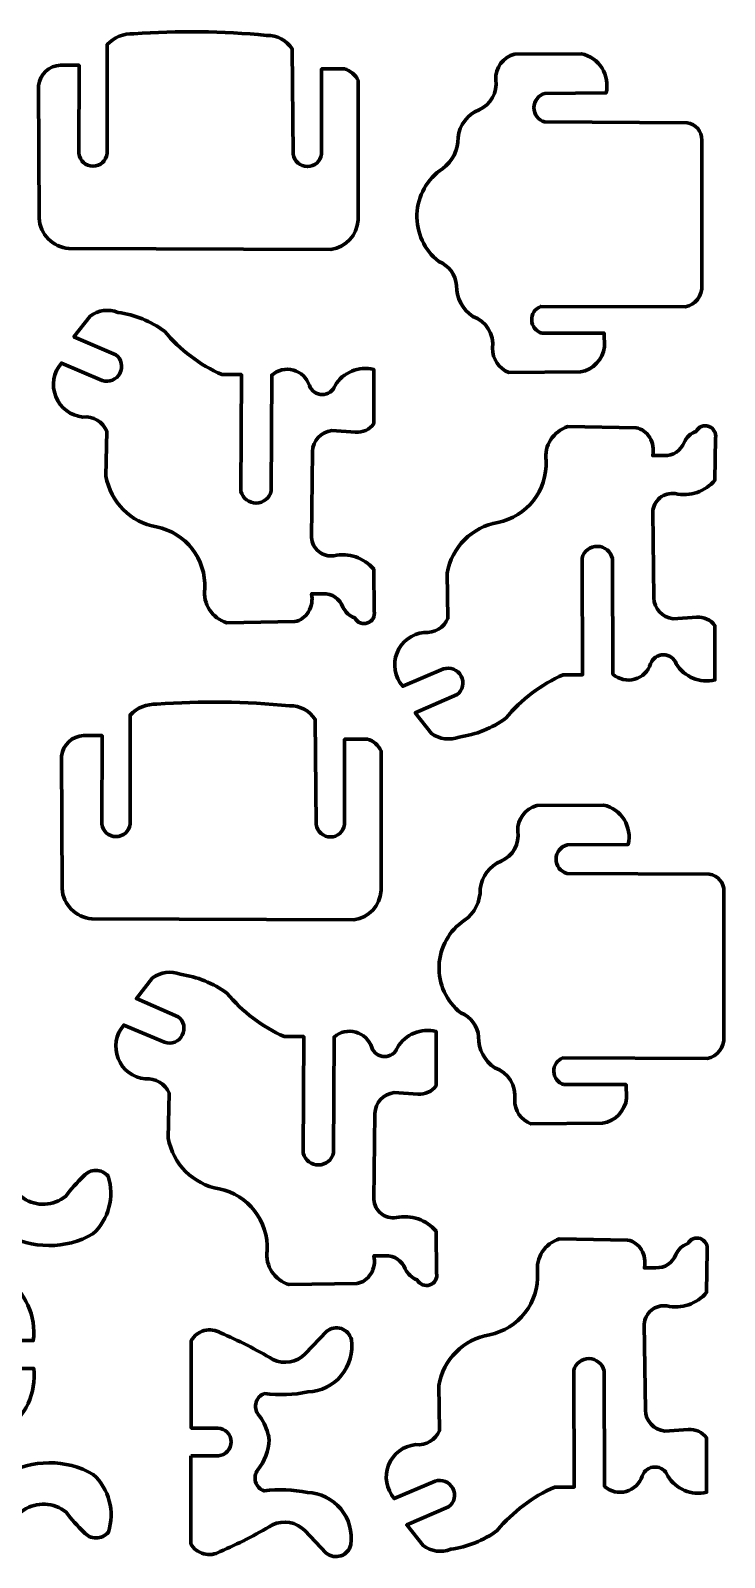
# Model space of a CAD drawing. Header units: centimetres. Extents: x -9.9 to 13.7, y -14.2 to 24.
# Drawn here: x 5.44 to 13.67, y 5.95 to 24.05 of the extents above; entities that cross this region are included whole.
import ezdxf

# ---------------------------------------------------------------- set-up
doc = ezdxf.new("R2010")
doc.units = ezdxf.units.CM
doc.header["$MEASUREMENT"] = 0
doc.layers.add('Laag 1', color=7, linetype='Continuous')

msp = doc.modelspace()

# ---------------------------------------------------------------- linework, layer by layer
at = {"layer": 'Laag 1', "lineweight": 100}
for points, knots in [([(6.00855, 22.58715), (6.00855, 22.58715), (6.01165, 23.63557), (6.01165, 23.63557), (6.01165, 23.63557), (6.01165, 23.63557), (5.79142, 23.63557), (5.79142, 23.63557), (5.79142, 23.63557), (5.65673, 23.63035), (5.54603, 23.52756), (5.53086, 23.39362), (5.53086, 23.39362), (5.53086, 23.39362), (5.53707, 21.8241), (5.53707, 21.8241), (5.53707, 21.8241), (5.54824, 21.63256), (5.69935, 21.47878), (5.89068, 21.46428), (5.89068, 21.46428), (5.89068, 21.46428), (8.99871, 21.45189), (8.99871, 21.45189), (8.99871, 21.45189), (9.17459, 21.47735), (9.30891, 21.622), (9.3213, 21.79928), (9.3213, 21.79928), (9.3213, 21.79928), (9.3213, 23.4522), (9.3213, 23.4522), (9.3213, 23.4522), (9.28929, 23.52084), (9.2294, 23.57248), (9.15679, 23.59407), (9.15679, 23.59407), (9.15679, 23.59407), (8.88704, 23.59216), (8.88704, 23.59216), (8.88704, 23.59216), (8.88704, 23.59216), (8.88704, 22.58096), (8.88704, 22.58096), (8.88704, 22.58096), (8.87595, 22.49692), (8.80431, 22.4341), (8.71955, 22.4341), (8.71955, 22.4341), (8.63479, 22.43411), (8.56314, 22.49691), (8.55205, 22.58094), (8.55205, 22.58094), (8.55205, 22.58094), (8.53964, 23.82788), (8.53964, 23.82788), (8.53964, 23.82788), (8.47244, 23.92996), (8.35786, 23.99074), (8.23566, 23.98917), (8.23566, 23.98917), (7.7119, 24.04001), (7.18475, 24.04623), (6.65993, 24.00778), (6.65993, 24.00778), (6.54095, 24.01284), (6.42558, 23.9662), (6.34354, 23.87987), (6.34354, 23.87987), (6.34354, 23.87987), (6.34355, 22.58715), (6.34355, 22.58715), (6.34355, 22.58715), (6.33321, 22.5025), (6.26133, 22.43884), (6.17605, 22.43884), (6.17605, 22.43884), (6.09076, 22.43886), (6.01888, 22.50249), (6.00855, 22.58714)], [0, 0, 0, 0, 0.04761905, 0.04761905, 0.04761905, 0.04761905, 0.0952381, 0.0952381, 0.0952381, 0.0952381, 0.14285714, 0.14285714, 0.14285714, 0.14285714, 0.19047619, 0.19047619, 0.19047619, 0.19047619, 0.23809524, 0.23809524, 0.23809524, 0.23809524, 0.28571429, 0.28571429, 0.28571429, 0.28571429, 0.33333333, 0.33333333, 0.33333333, 0.33333333, 0.38095238, 0.38095238, 0.38095238, 0.38095238, 0.42857143, 0.42857143, 0.42857143, 0.42857143, 0.47619048, 0.47619048, 0.47619048, 0.47619048, 0.52380952, 0.52380952, 0.52380952, 0.52380952, 0.57142857, 0.57142857, 0.57142857, 0.57142857, 0.61904762, 0.61904762, 0.61904762, 0.61904762, 0.66666667, 0.66666667, 0.66666667, 0.66666667, 0.71428571, 0.71428571, 0.71428571, 0.71428571, 0.76190476, 0.76190476, 0.76190476, 0.76190476, 0.80952381, 0.80952381, 0.80952381, 0.80952381, 0.85714286, 0.85714286, 0.85714286, 0.85714286, 0.9047619, 0.9047619, 0.9047619, 0.9047619, 1, 1, 1, 1]), ([(11.4988, 20.4593), (11.43004, 20.47956), (11.38185, 20.5414), (11.37904, 20.61303), (11.37904, 20.61303), (11.37624, 20.68467), (11.41941, 20.7501), (11.48638, 20.77567), (11.48638, 20.77567), (11.48638, 20.77567), (13.19859, 20.76948), (13.19859, 20.76948), (13.19859, 20.76948), (13.31879, 20.79313), (13.40335, 20.90148), (13.39711, 21.02382), (13.39711, 21.02382), (13.39711, 21.02382), (13.39711, 22.74844), (13.39711, 22.74844), (13.39711, 22.74844), (13.39981, 22.85097), (13.325, 22.93912), (13.2234, 22.95316), (13.2234, 22.95316), (13.2234, 22.95316), (11.53291, 22.96247), (11.53291, 22.96247), (11.53291, 22.96247), (11.45707, 22.98416), (11.40501, 23.05381), (11.40574, 23.1327), (11.40574, 23.1327), (11.40647, 23.21159), (11.45977, 23.28028), (11.53601, 23.30057), (11.53601, 23.30057), (11.53601, 23.30057), (12.26185, 23.30678), (12.26185, 23.30678), (12.26185, 23.30678), (12.28544, 23.40717), (12.26789, 23.51284), (12.21312, 23.60024), (12.21312, 23.60024), (12.15836, 23.68764), (12.07091, 23.7495), (11.97026, 23.77204), (11.97026, 23.77204), (11.97026, 23.77204), (11.1762, 23.76585), (11.1762, 23.76585), (11.1762, 23.76585), (11.03882, 23.7307), (10.94534, 23.60347), (10.95286, 23.46186), (10.95286, 23.46186), (10.97482, 23.31256), (10.89325, 23.16724), (10.75435, 23.10825), (10.75435, 23.10825), (10.61795, 23.05201), (10.52291, 22.92605), (10.5062, 22.77945), (10.5062, 22.77945), (10.5103, 22.63207), (10.44045, 22.4924), (10.32009, 22.40724), (10.32009, 22.40724), (10.13938, 22.28646), (10.02739, 22.08647), (10.01879, 21.86927), (10.01879, 21.86927), (10.01021, 21.65209), (10.10606, 21.44388), (10.27666, 21.30919), (10.27666, 21.30919), (10.39616, 21.26276), (10.47825, 21.15169), (10.48759, 21.02382), (10.48759, 21.02382), (10.48611, 20.87725), (10.55835, 20.73973), (10.6799, 20.65781), (10.6799, 20.65781), (10.83816, 20.60337), (10.93654, 20.44542), (10.91564, 20.27938), (10.91564, 20.27938), (10.91275, 20.15311), (10.98982, 20.03872), (11.10796, 19.99401), (11.10796, 19.99401), (11.10796, 19.99401), (11.95786, 20.00022), (11.95786, 20.00022), (11.95786, 20.00022), (12.10808, 20.02601), (12.22384, 20.14682), (12.24322, 20.29799), (12.24322, 20.29799), (12.24322, 20.29799), (12.23703, 20.4593), (12.23703, 20.4593), (12.23703, 20.4593), (12.23703, 20.4593), (11.4988, 20.4593), (11.4988, 20.4593)], [0, 0, 0, 0, 0.03571429, 0.03571429, 0.03571429, 0.03571429, 0.07142857, 0.07142857, 0.07142857, 0.07142857, 0.10714286, 0.10714286, 0.10714286, 0.10714286, 0.14285714, 0.14285714, 0.14285714, 0.14285714, 0.17857143, 0.17857143, 0.17857143, 0.17857143, 0.21428571, 0.21428571, 0.21428571, 0.21428571, 0.25, 0.25, 0.25, 0.25, 0.28571429, 0.28571429, 0.28571429, 0.28571429, 0.32142857, 0.32142857, 0.32142857, 0.32142857, 0.35714286, 0.35714286, 0.35714286, 0.35714286, 0.39285714, 0.39285714, 0.39285714, 0.39285714, 0.42857143, 0.42857143, 0.42857143, 0.42857143, 0.46428571, 0.46428571, 0.46428571, 0.46428571, 0.5, 0.5, 0.5, 0.5, 0.53571429, 0.53571429, 0.53571429, 0.53571429, 0.57142857, 0.57142857, 0.57142857, 0.57142857, 0.60714286, 0.60714286, 0.60714286, 0.60714286, 0.64285714, 0.64285714, 0.64285714, 0.64285714, 0.67857143, 0.67857143, 0.67857143, 0.67857143, 0.71428571, 0.71428571, 0.71428571, 0.71428571, 0.75, 0.75, 0.75, 0.75, 0.78571429, 0.78571429, 0.78571429, 0.78571429, 0.82142857, 0.82142857, 0.82142857, 0.82142857, 0.85714286, 0.85714286, 0.85714286, 0.85714286, 0.89285714, 0.89285714, 0.89285714, 0.89285714, 0.92857143, 0.92857143, 0.92857143, 0.92857143, 1, 1, 1, 1]), ([(8.57036, 17.04136), (8.57036, 17.04136), (7.76272, 17.02721), (7.76272, 17.02721), (7.76272, 17.02721), (7.58861, 17.07936), (7.47817, 17.25026), (7.50215, 17.43043), (7.50215, 17.43043), (7.5193, 17.78206), (7.27662, 18.09333), (6.93142, 18.16246), (6.93142, 18.16246), (6.62446, 18.21694), (6.38414, 18.45725), (6.32966, 18.76422), (6.32966, 18.76422), (6.32966, 18.76422), (6.33898, 19.29775), (6.33898, 19.29775), (6.33898, 19.29775), (6.29319, 19.41064), (6.17773, 19.47914), (6.0567, 19.46523), (6.0567, 19.46523), (5.91274, 19.47958), (5.78877, 19.57297), (5.73526, 19.70739), (5.73526, 19.70739), (5.68176, 19.84183), (5.70763, 19.99485), (5.80235, 20.1042), (5.80235, 20.1042), (5.80235, 20.1042), (6.28624, 19.89949), (6.28624, 19.89949), (6.28624, 19.89949), (6.36716, 19.87219), (6.45595, 19.90753), (6.49598, 19.98297), (6.49598, 19.98297), (6.53602, 20.05842), (6.5155, 20.15175), (6.44753, 20.20347), (6.44753, 20.20347), (6.44753, 20.20347), (5.95124, 20.41751), (5.95124, 20.41751), (5.95124, 20.41751), (5.95124, 20.41751), (6.14356, 20.66254), (6.14356, 20.66254), (6.14356, 20.66254), (6.23857, 20.73217), (6.36252, 20.74854), (6.47235, 20.70596), (6.47235, 20.70596), (6.67202, 20.67832), (6.86172, 20.60157), (7.02448, 20.48263), (7.02448, 20.48263), (7.20851, 20.25995), (7.44224, 20.08358), (7.70687, 19.96772), (7.70687, 19.96772), (7.70687, 19.96772), (7.93642, 19.96773), (7.93642, 19.96773), (7.93642, 19.96773), (7.93642, 19.96773), (7.93021, 18.58433), (7.93021, 18.58433), (7.93021, 18.58433), (7.95186, 18.50172), (8.02717, 18.44461), (8.11255, 18.44609), (8.11255, 18.44609), (8.19794, 18.44756), (8.27123, 18.50721), (8.29002, 18.59051), (8.29002, 18.59051), (8.29002, 18.59051), (8.29623, 19.96154), (8.29623, 19.96154), (8.29623, 19.96154), (8.36636, 20.02347), (8.46306, 20.04573), (8.55322, 20.02068), (8.55322, 20.02068), (8.64338, 19.99565), (8.71475, 19.92669), (8.74289, 19.83745), (8.74289, 19.83745), (8.76592, 19.7733), (8.82673, 19.73052), (8.89488, 19.73052), (8.89488, 19.73052), (8.96303, 19.73052), (9.02384, 19.7733), (9.04687, 19.83745), (9.04687, 19.83745), (9.1418, 19.99456), (9.32737, 20.0723), (9.50594, 20.02977), (9.50594, 20.02977), (9.50594, 20.02977), (9.50594, 19.38661), (9.50594, 19.38661), (9.50594, 19.38661), (9.4565, 19.31692), (9.37399, 19.27842), (9.28881, 19.28532), (9.28881, 19.28532), (9.28881, 19.28532), (9.00965, 19.30394), (9.00965, 19.30394), (9.00965, 19.30394), (8.8817, 19.29059), (8.78348, 19.18439), (8.78011, 19.05579), (8.78011, 19.05579), (8.78011, 19.05579), (8.7677, 18.03841), (8.7677, 18.03841), (8.7677, 18.03841), (8.77122, 17.97298), (8.80219, 17.91209), (8.85299, 17.87074), (8.85299, 17.87074), (8.90379, 17.82939), (8.9697, 17.81142), (9.03446, 17.82126), (9.03446, 17.82126), (9.20941, 17.85957), (9.39112, 17.79739), (9.50594, 17.65997), (9.50594, 17.65997), (9.50594, 17.65997), (9.51214, 17.16367), (9.51214, 17.16367), (9.51214, 17.16367), (9.52394, 17.10374), (9.48992, 17.04424), (9.43228, 17.02399), (9.43228, 17.02399), (9.37465, 17.00375), (9.3109, 17.02888), (9.28261, 17.08302), (9.28261, 17.08302), (9.21952, 17.10559), (9.1681, 17.15251), (9.13992, 17.2133), (9.13992, 17.2133), (9.10454, 17.31165), (9.00849, 17.37482), (8.90418, 17.36839), (8.90418, 17.36839), (8.90418, 17.36839), (8.76851, 17.37015), (8.76851, 17.37015), (8.76851, 17.37015), (8.78349, 17.29651), (8.77062, 17.21913), (8.73299, 17.1567), (8.73299, 17.1567), (8.69537, 17.09428), (8.63641, 17.05245), (8.57035, 17.04134)], [0, 0, 0, 0, 0.02325581, 0.02325581, 0.02325581, 0.02325581, 0.04651163, 0.04651163, 0.04651163, 0.04651163, 0.06976744, 0.06976744, 0.06976744, 0.06976744, 0.09302326, 0.09302326, 0.09302326, 0.09302326, 0.11627907, 0.11627907, 0.11627907, 0.11627907, 0.13953488, 0.13953488, 0.13953488, 0.13953488, 0.1627907, 0.1627907, 0.1627907, 0.1627907, 0.18604651, 0.18604651, 0.18604651, 0.18604651, 0.20930233, 0.20930233, 0.20930233, 0.20930233, 0.23255814, 0.23255814, 0.23255814, 0.23255814, 0.25581395, 0.25581395, 0.25581395, 0.25581395, 0.27906977, 0.27906977, 0.27906977, 0.27906977, 0.30232558, 0.30232558, 0.30232558, 0.30232558, 0.3255814, 0.3255814, 0.3255814, 0.3255814, 0.34883721, 0.34883721, 0.34883721, 0.34883721, 0.37209302, 0.37209302, 0.37209302, 0.37209302, 0.39534884, 0.39534884, 0.39534884, 0.39534884, 0.41860465, 0.41860465, 0.41860465, 0.41860465, 0.44186047, 0.44186047, 0.44186047, 0.44186047, 0.46511628, 0.46511628, 0.46511628, 0.46511628, 0.48837209, 0.48837209, 0.48837209, 0.48837209, 0.51162791, 0.51162791, 0.51162791, 0.51162791, 0.53488372, 0.53488372, 0.53488372, 0.53488372, 0.55813953, 0.55813953, 0.55813953, 0.55813953, 0.58139535, 0.58139535, 0.58139535, 0.58139535, 0.60465116, 0.60465116, 0.60465116, 0.60465116, 0.62790698, 0.62790698, 0.62790698, 0.62790698, 0.65116279, 0.65116279, 0.65116279, 0.65116279, 0.6744186, 0.6744186, 0.6744186, 0.6744186, 0.69767442, 0.69767442, 0.69767442, 0.69767442, 0.72093023, 0.72093023, 0.72093023, 0.72093023, 0.74418605, 0.74418605, 0.74418605, 0.74418605, 0.76744186, 0.76744186, 0.76744186, 0.76744186, 0.79069767, 0.79069767, 0.79069767, 0.79069767, 0.81395349, 0.81395349, 0.81395349, 0.81395349, 0.8372093, 0.8372093, 0.8372093, 0.8372093, 0.86046512, 0.86046512, 0.86046512, 0.86046512, 0.88372093, 0.88372093, 0.88372093, 0.88372093, 0.90697674, 0.90697674, 0.90697674, 0.90697674, 0.93023256, 0.93023256, 0.93023256, 0.93023256, 0.95348837, 0.95348837, 0.95348837, 0.95348837, 1, 1, 1, 1]), ([(12.61721, 19.33696), (12.61721, 19.33696), (11.80957, 19.35111), (11.80957, 19.35111), (11.80957, 19.35111), (11.63546, 19.29894), (11.52503, 19.12803), (11.54902, 18.94786), (11.54902, 18.94786), (11.56617, 18.59623), (11.32348, 18.28496), (10.97828, 18.21583), (10.97828, 18.21583), (10.67133, 18.16136), (10.431, 17.92104), (10.37653, 17.61408), (10.37653, 17.61408), (10.37653, 17.61408), (10.38584, 17.08057), (10.38584, 17.08057), (10.38584, 17.08057), (10.34006, 16.96768), (10.22459, 16.89916), (10.10356, 16.91307), (10.10356, 16.91307), (9.9596, 16.89872), (9.83563, 16.80533), (9.78212, 16.67091), (9.78212, 16.67091), (9.72862, 16.53649), (9.75449, 16.38345), (9.84921, 16.27409), (9.84921, 16.27409), (9.84921, 16.27409), (10.33312, 16.47883), (10.33312, 16.47883), (10.33312, 16.47883), (10.41404, 16.50611), (10.50281, 16.47076), (10.54284, 16.39532), (10.54284, 16.39532), (10.58289, 16.31988), (10.56237, 16.22654), (10.49439, 16.17483), (10.49439, 16.17483), (10.49439, 16.17483), (9.9981, 15.9608), (9.9981, 15.9608), (9.9981, 15.9608), (9.9981, 15.9608), (10.19042, 15.71577), (10.19042, 15.71577), (10.19042, 15.71577), (10.28542, 15.64614), (10.40938, 15.62976), (10.51921, 15.67233), (10.51921, 15.67233), (10.7189, 15.7), (10.90859, 15.77672), (11.07133, 15.89566), (11.07133, 15.89566), (11.25538, 16.11834), (11.4891, 16.29471), (11.75374, 16.41057), (11.75374, 16.41057), (11.75374, 16.41057), (11.98328, 16.41058), (11.98328, 16.41058), (11.98328, 16.41058), (11.98328, 16.41058), (11.97707, 17.79399), (11.97707, 17.79399), (11.97707, 17.79399), (11.99872, 17.8766), (12.07403, 17.93368), (12.15941, 17.93221), (12.15941, 17.93221), (12.2448, 17.93075), (12.31809, 17.87108), (12.33688, 17.78778), (12.33688, 17.78778), (12.33688, 17.78778), (12.34309, 16.41677), (12.34309, 16.41677), (12.34309, 16.41677), (12.41322, 16.35484), (12.50992, 16.33256), (12.60008, 16.35761), (12.60008, 16.35761), (12.69026, 16.38266), (12.76161, 16.4516), (12.78975, 16.54084), (12.78975, 16.54084), (12.81277, 16.60499), (12.87359, 16.64778), (12.94174, 16.64778), (12.94174, 16.64778), (13.0099, 16.64778), (13.0707, 16.60499), (13.09373, 16.54084), (13.09373, 16.54084), (13.18867, 16.38375), (13.37424, 16.30599), (13.5528, 16.34853), (13.5528, 16.34853), (13.5528, 16.34853), (13.55281, 16.99169), (13.55281, 16.99169), (13.55281, 16.99169), (13.50337, 17.0614), (13.42085, 17.09988), (13.33567, 17.09297), (13.33567, 17.09297), (13.33567, 17.09297), (13.05651, 17.07438), (13.05651, 17.07438), (13.05651, 17.07438), (12.92856, 17.08773), (12.83034, 17.1939), (12.82697, 17.32251), (12.82697, 17.32251), (12.82697, 17.32251), (12.81458, 18.33991), (12.81458, 18.33991), (12.81458, 18.33991), (12.81807, 18.40532), (12.84905, 18.4662), (12.89985, 18.50756), (12.89985, 18.50756), (12.95067, 18.54893), (13.01656, 18.56688), (13.08132, 18.55703), (13.08132, 18.55703), (13.25626, 18.51874), (13.43798, 18.5809), (13.5528, 18.71833), (13.5528, 18.71833), (13.5528, 18.71833), (13.55902, 19.21462), (13.55902, 19.21462), (13.55902, 19.21462), (13.5708, 19.27457), (13.53677, 19.33406), (13.47915, 19.35431), (13.47915, 19.35431), (13.42152, 19.37456), (13.35776, 19.3494), (13.32947, 19.29527), (13.32947, 19.29527), (13.26638, 19.27273), (13.21497, 19.22579), (13.18678, 19.16499), (13.18678, 19.16499), (13.15141, 19.06667), (13.05536, 19.00347), (12.95104, 19.0099), (12.95104, 19.0099), (12.95104, 19.0099), (12.81537, 19.00817), (12.81537, 19.00817), (12.81537, 19.00817), (12.83035, 19.08181), (12.81748, 19.15916), (12.77985, 19.22159), (12.77985, 19.22159), (12.74225, 19.28404), (12.68327, 19.32584), (12.61721, 19.33695)], [0, 0, 0, 0, 0.02325581, 0.02325581, 0.02325581, 0.02325581, 0.04651163, 0.04651163, 0.04651163, 0.04651163, 0.06976744, 0.06976744, 0.06976744, 0.06976744, 0.09302326, 0.09302326, 0.09302326, 0.09302326, 0.11627907, 0.11627907, 0.11627907, 0.11627907, 0.13953488, 0.13953488, 0.13953488, 0.13953488, 0.1627907, 0.1627907, 0.1627907, 0.1627907, 0.18604651, 0.18604651, 0.18604651, 0.18604651, 0.20930233, 0.20930233, 0.20930233, 0.20930233, 0.23255814, 0.23255814, 0.23255814, 0.23255814, 0.25581395, 0.25581395, 0.25581395, 0.25581395, 0.27906977, 0.27906977, 0.27906977, 0.27906977, 0.30232558, 0.30232558, 0.30232558, 0.30232558, 0.3255814, 0.3255814, 0.3255814, 0.3255814, 0.34883721, 0.34883721, 0.34883721, 0.34883721, 0.37209302, 0.37209302, 0.37209302, 0.37209302, 0.39534884, 0.39534884, 0.39534884, 0.39534884, 0.41860465, 0.41860465, 0.41860465, 0.41860465, 0.44186047, 0.44186047, 0.44186047, 0.44186047, 0.46511628, 0.46511628, 0.46511628, 0.46511628, 0.48837209, 0.48837209, 0.48837209, 0.48837209, 0.51162791, 0.51162791, 0.51162791, 0.51162791, 0.53488372, 0.53488372, 0.53488372, 0.53488372, 0.55813953, 0.55813953, 0.55813953, 0.55813953, 0.58139535, 0.58139535, 0.58139535, 0.58139535, 0.60465116, 0.60465116, 0.60465116, 0.60465116, 0.62790698, 0.62790698, 0.62790698, 0.62790698, 0.65116279, 0.65116279, 0.65116279, 0.65116279, 0.6744186, 0.6744186, 0.6744186, 0.6744186, 0.69767442, 0.69767442, 0.69767442, 0.69767442, 0.72093023, 0.72093023, 0.72093023, 0.72093023, 0.74418605, 0.74418605, 0.74418605, 0.74418605, 0.76744186, 0.76744186, 0.76744186, 0.76744186, 0.79069767, 0.79069767, 0.79069767, 0.79069767, 0.81395349, 0.81395349, 0.81395349, 0.81395349, 0.8372093, 0.8372093, 0.8372093, 0.8372093, 0.86046512, 0.86046512, 0.86046512, 0.86046512, 0.88372093, 0.88372093, 0.88372093, 0.88372093, 0.90697674, 0.90697674, 0.90697674, 0.90697674, 0.93023256, 0.93023256, 0.93023256, 0.93023256, 0.95348837, 0.95348837, 0.95348837, 0.95348837, 1, 1, 1, 1]), ([(6.28151, 14.64026), (6.28151, 14.64026), (6.28461, 15.68867), (6.28461, 15.68867), (6.28461, 15.68867), (6.28461, 15.68867), (6.06438, 15.68867), (6.06438, 15.68867), (6.06438, 15.68867), (5.92969, 15.68347), (5.81899, 15.58067), (5.80383, 15.44673), (5.80383, 15.44673), (5.80383, 15.44673), (5.81003, 13.87721), (5.81003, 13.87721), (5.81003, 13.87721), (5.82121, 13.68566), (5.97231, 13.53189), (6.16364, 13.51739), (6.16364, 13.51739), (6.16364, 13.51739), (9.27167, 13.50498), (9.27167, 13.50498), (9.27167, 13.50498), (9.44755, 13.53046), (9.58187, 13.6751), (9.59426, 13.85239), (9.59426, 13.85239), (9.59426, 13.85239), (9.59426, 15.50529), (9.59426, 15.50529), (9.59426, 15.50529), (9.56225, 15.57395), (9.50236, 15.62559), (9.42976, 15.64718), (9.42976, 15.64718), (9.42976, 15.64718), (9.16001, 15.64525), (9.16001, 15.64525), (9.16001, 15.64525), (9.16001, 15.64525), (9.16001, 14.63405), (9.16001, 14.63405), (9.16001, 14.63405), (9.14891, 14.55003), (9.07727, 14.48721), (8.99251, 14.48721), (8.99251, 14.48721), (8.90775, 14.48723), (8.8361, 14.55002), (8.82501, 14.63405), (8.82501, 14.63405), (8.82501, 14.63405), (8.81261, 15.88099), (8.81261, 15.88099), (8.81261, 15.88099), (8.7454, 15.98307), (8.63082, 16.04385), (8.50862, 16.04228), (8.50862, 16.04228), (7.98486, 16.09312), (7.45772, 16.09933), (6.93289, 16.06089), (6.93289, 16.06089), (6.81391, 16.06596), (6.69854, 16.0193), (6.61651, 15.93297), (6.61651, 15.93297), (6.61651, 15.93297), (6.61651, 14.64026), (6.61651, 14.64026), (6.61651, 14.64026), (6.60617, 14.55561), (6.53429, 14.49195), (6.44901, 14.49195), (6.44901, 14.49195), (6.36372, 14.49195), (6.29184, 14.55559), (6.28151, 14.64025)], [0, 0, 0, 0, 0.04761905, 0.04761905, 0.04761905, 0.04761905, 0.0952381, 0.0952381, 0.0952381, 0.0952381, 0.14285714, 0.14285714, 0.14285714, 0.14285714, 0.19047619, 0.19047619, 0.19047619, 0.19047619, 0.23809524, 0.23809524, 0.23809524, 0.23809524, 0.28571429, 0.28571429, 0.28571429, 0.28571429, 0.33333333, 0.33333333, 0.33333333, 0.33333333, 0.38095238, 0.38095238, 0.38095238, 0.38095238, 0.42857143, 0.42857143, 0.42857143, 0.42857143, 0.47619048, 0.47619048, 0.47619048, 0.47619048, 0.52380952, 0.52380952, 0.52380952, 0.52380952, 0.57142857, 0.57142857, 0.57142857, 0.57142857, 0.61904762, 0.61904762, 0.61904762, 0.61904762, 0.66666667, 0.66666667, 0.66666667, 0.66666667, 0.71428571, 0.71428571, 0.71428571, 0.71428571, 0.76190476, 0.76190476, 0.76190476, 0.76190476, 0.80952381, 0.80952381, 0.80952381, 0.80952381, 0.85714286, 0.85714286, 0.85714286, 0.85714286, 0.9047619, 0.9047619, 0.9047619, 0.9047619, 1, 1, 1, 1]), ([(11.76089, 11.5524), (11.69214, 11.57266), (11.64395, 11.6345), (11.64114, 11.70612), (11.64114, 11.70612), (11.63834, 11.77776), (11.68152, 11.84319), (11.74848, 11.86877), (11.74848, 11.86877), (11.74848, 11.86877), (13.46071, 11.86257), (13.46071, 11.86257), (13.46071, 11.86257), (13.58088, 11.88623), (13.66545, 11.99458), (13.65921, 12.11692), (13.65921, 12.11692), (13.65921, 12.11692), (13.65923, 13.84155), (13.65923, 13.84155), (13.65923, 13.84155), (13.66191, 13.94406), (13.5871, 14.03222), (13.48551, 14.04625), (13.48551, 14.04625), (13.48551, 14.04625), (11.79503, 14.05557), (11.79503, 14.05557), (11.79503, 14.05557), (11.71916, 14.07726), (11.66712, 14.1469), (11.66784, 14.22579), (11.66784, 14.22579), (11.66856, 14.30468), (11.72187, 14.37337), (11.79811, 14.39366), (11.79811, 14.39366), (11.79811, 14.39366), (12.52395, 14.39988), (12.52395, 14.39988), (12.52395, 14.39988), (12.54754, 14.50026), (12.53, 14.60594), (12.47523, 14.69333), (12.47523, 14.69333), (12.42048, 14.78074), (12.33301, 14.84259), (12.23237, 14.86514), (12.23237, 14.86514), (12.23237, 14.86514), (11.43831, 14.85894), (11.43831, 14.85894), (11.43831, 14.85894), (11.30092, 14.8238), (11.20744, 14.69656), (11.21497, 14.55496), (11.21497, 14.55496), (11.23694, 14.40567), (11.15535, 14.26034), (11.01645, 14.20135), (11.01645, 14.20135), (10.88007, 14.1451), (10.78501, 14.01915), (10.7683, 13.87255), (10.7683, 13.87255), (10.7724, 13.72517), (10.70256, 13.58549), (10.5822, 13.50033), (10.5822, 13.50033), (10.4015, 13.37955), (10.28949, 13.17956), (10.2809, 12.96237), (10.2809, 12.96237), (10.27232, 12.74518), (10.36817, 12.53698), (10.53877, 12.40229), (10.53877, 12.40229), (10.65828, 12.35585), (10.74036, 12.24478), (10.74969, 12.11692), (10.74969, 12.11692), (10.74821, 11.97035), (10.82046, 11.83283), (10.942, 11.7509), (10.942, 11.7509), (11.10026, 11.69646), (11.19864, 11.53852), (11.17775, 11.37248), (11.17775, 11.37248), (11.17485, 11.24621), (11.25192, 11.13182), (11.37006, 11.08711), (11.37006, 11.08711), (11.37006, 11.08711), (12.21998, 11.09331), (12.21998, 11.09331), (12.21998, 11.09331), (12.37018, 11.11911), (12.48595, 11.23992), (12.50533, 11.39109), (12.50533, 11.39109), (12.50533, 11.39109), (12.49914, 11.5524), (12.49914, 11.5524), (12.49914, 11.5524), (12.49914, 11.5524), (11.76089, 11.5524), (11.76089, 11.5524)], [0, 0, 0, 0, 0.03571429, 0.03571429, 0.03571429, 0.03571429, 0.07142857, 0.07142857, 0.07142857, 0.07142857, 0.10714286, 0.10714286, 0.10714286, 0.10714286, 0.14285714, 0.14285714, 0.14285714, 0.14285714, 0.17857143, 0.17857143, 0.17857143, 0.17857143, 0.21428571, 0.21428571, 0.21428571, 0.21428571, 0.25, 0.25, 0.25, 0.25, 0.28571429, 0.28571429, 0.28571429, 0.28571429, 0.32142857, 0.32142857, 0.32142857, 0.32142857, 0.35714286, 0.35714286, 0.35714286, 0.35714286, 0.39285714, 0.39285714, 0.39285714, 0.39285714, 0.42857143, 0.42857143, 0.42857143, 0.42857143, 0.46428571, 0.46428571, 0.46428571, 0.46428571, 0.5, 0.5, 0.5, 0.5, 0.53571429, 0.53571429, 0.53571429, 0.53571429, 0.57142857, 0.57142857, 0.57142857, 0.57142857, 0.60714286, 0.60714286, 0.60714286, 0.60714286, 0.64285714, 0.64285714, 0.64285714, 0.64285714, 0.67857143, 0.67857143, 0.67857143, 0.67857143, 0.71428571, 0.71428571, 0.71428571, 0.71428571, 0.75, 0.75, 0.75, 0.75, 0.78571429, 0.78571429, 0.78571429, 0.78571429, 0.82142857, 0.82142857, 0.82142857, 0.82142857, 0.85714286, 0.85714286, 0.85714286, 0.85714286, 0.89285714, 0.89285714, 0.89285714, 0.89285714, 0.92857143, 0.92857143, 0.92857143, 0.92857143, 1, 1, 1, 1]), ([(9.31006, 9.1952), (9.31006, 9.1952), (8.50242, 9.18105), (8.50242, 9.18105), (8.50242, 9.18105), (8.32831, 9.23322), (8.21788, 9.40411), (8.24186, 9.58427), (8.24186, 9.58427), (8.25902, 9.93592), (8.01633, 10.24718), (7.67113, 10.3163), (7.67113, 10.3163), (7.36416, 10.37078), (7.12385, 10.6111), (7.06937, 10.91806), (7.06937, 10.91806), (7.06937, 10.91806), (7.07868, 11.45159), (7.07868, 11.45159), (7.07868, 11.45159), (7.03289, 11.56448), (6.91744, 11.63298), (6.79641, 11.61907), (6.79641, 11.61907), (6.65245, 11.63344), (6.52848, 11.72681), (6.47497, 11.86123), (6.47497, 11.86123), (6.42147, 11.99567), (6.44734, 12.14869), (6.54206, 12.25805), (6.54206, 12.25805), (6.54206, 12.25805), (7.02595, 12.05333), (7.02595, 12.05333), (7.02595, 12.05333), (7.10688, 12.02605), (7.19566, 12.06138), (7.23569, 12.13682), (7.23569, 12.13682), (7.27573, 12.21226), (7.25521, 12.3056), (7.18724, 12.35731), (7.18724, 12.35731), (7.18724, 12.35731), (6.69096, 12.57135), (6.69096, 12.57135), (6.69096, 12.57135), (6.69096, 12.57135), (6.88327, 12.81638), (6.88327, 12.81638), (6.88327, 12.81638), (6.97827, 12.88602), (7.10223, 12.90238), (7.21206, 12.8598), (7.21206, 12.8598), (7.41174, 12.83216), (7.60143, 12.75542), (7.76418, 12.63647), (7.76418, 12.63647), (7.94822, 12.41379), (8.18195, 12.23742), (8.44659, 12.12157), (8.44659, 12.12157), (8.44659, 12.12157), (8.67612, 12.12157), (8.67612, 12.12157), (8.67612, 12.12157), (8.67612, 12.12157), (8.66992, 10.73817), (8.66992, 10.73817), (8.66992, 10.73817), (8.69157, 10.65556), (8.76688, 10.59846), (8.85226, 10.59993), (8.85226, 10.59993), (8.93764, 10.6014), (9.01094, 10.66105), (9.02973, 10.74436), (9.02973, 10.74436), (9.02973, 10.74436), (9.03594, 12.11538), (9.03594, 12.11538), (9.03594, 12.11538), (9.10607, 12.17732), (9.20277, 12.19957), (9.29293, 12.17453), (9.29293, 12.17453), (9.38309, 12.14949), (9.45446, 12.08053), (9.48259, 11.99129), (9.48259, 11.99129), (9.50562, 11.92715), (9.56643, 11.88436), (9.63459, 11.88436), (9.63459, 11.88436), (9.70274, 11.88436), (9.76355, 11.92715), (9.78657, 11.99129), (9.78657, 11.99129), (9.8815, 12.1484), (10.06708, 12.22614), (10.24565, 12.18361), (10.24565, 12.18361), (10.24565, 12.18361), (10.24566, 11.54045), (10.24566, 11.54045), (10.24566, 11.54045), (10.1962, 11.47076), (10.11369, 11.43226), (10.02852, 11.43917), (10.02852, 11.43917), (10.02852, 11.43917), (9.74936, 11.45778), (9.74936, 11.45778), (9.74936, 11.45778), (9.6214, 11.44443), (9.52319, 11.33824), (9.51982, 11.20963), (9.51982, 11.20963), (9.51982, 11.20963), (9.50742, 10.19225), (9.50742, 10.19225), (9.50742, 10.19225), (9.51092, 10.12682), (9.54189, 10.06594), (9.5927, 10.02458), (9.5927, 10.02458), (9.64351, 9.98323), (9.70941, 9.96526), (9.77417, 9.9751), (9.77417, 9.9751), (9.94911, 10.01341), (10.13082, 9.95123), (10.24565, 9.81381), (10.24565, 9.81381), (10.24565, 9.81381), (10.25186, 9.31751), (10.25186, 9.31751), (10.25186, 9.31751), (10.26364, 9.25759), (10.22962, 9.19808), (10.17199, 9.17783), (10.17199, 9.17783), (10.11437, 9.15759), (10.05061, 9.18273), (10.02231, 9.23687), (10.02231, 9.23687), (9.95922, 9.25943), (9.90781, 9.30635), (9.87963, 9.36714), (9.87963, 9.36714), (9.84425, 9.46549), (9.7482, 9.52867), (9.64389, 9.52223), (9.64389, 9.52223), (9.64389, 9.52223), (9.50821, 9.52399), (9.50821, 9.52399), (9.50821, 9.52399), (9.5232, 9.45035), (9.51032, 9.37298), (9.4727, 9.31055), (9.4727, 9.31055), (9.43508, 9.24812), (9.37612, 9.2063), (9.31006, 9.19518)], [0, 0, 0, 0, 0.02325581, 0.02325581, 0.02325581, 0.02325581, 0.04651163, 0.04651163, 0.04651163, 0.04651163, 0.06976744, 0.06976744, 0.06976744, 0.06976744, 0.09302326, 0.09302326, 0.09302326, 0.09302326, 0.11627907, 0.11627907, 0.11627907, 0.11627907, 0.13953488, 0.13953488, 0.13953488, 0.13953488, 0.1627907, 0.1627907, 0.1627907, 0.1627907, 0.18604651, 0.18604651, 0.18604651, 0.18604651, 0.20930233, 0.20930233, 0.20930233, 0.20930233, 0.23255814, 0.23255814, 0.23255814, 0.23255814, 0.25581395, 0.25581395, 0.25581395, 0.25581395, 0.27906977, 0.27906977, 0.27906977, 0.27906977, 0.30232558, 0.30232558, 0.30232558, 0.30232558, 0.3255814, 0.3255814, 0.3255814, 0.3255814, 0.34883721, 0.34883721, 0.34883721, 0.34883721, 0.37209302, 0.37209302, 0.37209302, 0.37209302, 0.39534884, 0.39534884, 0.39534884, 0.39534884, 0.41860465, 0.41860465, 0.41860465, 0.41860465, 0.44186047, 0.44186047, 0.44186047, 0.44186047, 0.46511628, 0.46511628, 0.46511628, 0.46511628, 0.48837209, 0.48837209, 0.48837209, 0.48837209, 0.51162791, 0.51162791, 0.51162791, 0.51162791, 0.53488372, 0.53488372, 0.53488372, 0.53488372, 0.55813953, 0.55813953, 0.55813953, 0.55813953, 0.58139535, 0.58139535, 0.58139535, 0.58139535, 0.60465116, 0.60465116, 0.60465116, 0.60465116, 0.62790698, 0.62790698, 0.62790698, 0.62790698, 0.65116279, 0.65116279, 0.65116279, 0.65116279, 0.6744186, 0.6744186, 0.6744186, 0.6744186, 0.69767442, 0.69767442, 0.69767442, 0.69767442, 0.72093023, 0.72093023, 0.72093023, 0.72093023, 0.74418605, 0.74418605, 0.74418605, 0.74418605, 0.76744186, 0.76744186, 0.76744186, 0.76744186, 0.79069767, 0.79069767, 0.79069767, 0.79069767, 0.81395349, 0.81395349, 0.81395349, 0.81395349, 0.8372093, 0.8372093, 0.8372093, 0.8372093, 0.86046512, 0.86046512, 0.86046512, 0.86046512, 0.88372093, 0.88372093, 0.88372093, 0.88372093, 0.90697674, 0.90697674, 0.90697674, 0.90697674, 0.93023256, 0.93023256, 0.93023256, 0.93023256, 0.95348837, 0.95348837, 0.95348837, 0.95348837, 1, 1, 1, 1]), ([(4.49213, 6.34825), (4.5322, 6.27376), (4.60378, 6.22137), (4.6869, 6.20571), (4.6869, 6.20571), (4.77002, 6.19006), (4.85575, 6.2128), (4.92018, 6.26759), (4.92018, 6.26759), (5.07369, 6.33143), (5.21938, 6.41259), (5.35443, 6.50953), (5.35443, 6.50953), (5.50954, 6.61134), (5.71262, 6.6013), (5.85693, 6.48472), (5.85693, 6.48472), (5.91955, 6.39959), (5.99018, 6.32064), (6.06786, 6.24898), (6.06786, 6.24898), (6.10345, 6.20496), (6.15703, 6.17938), (6.21364, 6.17938), (6.21364, 6.17938), (6.27026, 6.17938), (6.32383, 6.20496), (6.35943, 6.24898), (6.35943, 6.24898), (6.43795, 6.49208), (6.36767, 6.75861), (6.17952, 6.93138), (6.17952, 6.93138), (5.85432, 7.11785), (5.45408, 7.11547), (5.1311, 6.92518), (5.1311, 6.92518), (5.05987, 6.99441), (5.01967, 7.08951), (5.01967, 7.18884), (5.01967, 7.18884), (5.01967, 7.28817), (5.05987, 7.38327), (5.1311, 7.45249), (5.1311, 7.45249), (5.3746, 7.61387), (5.50686, 7.89827), (5.47333, 8.18845), (5.47333, 8.18845), (5.47333, 8.18845), (5.05629, 8.18846), (5.05629, 8.18846), (5.05629, 8.18846), (4.97032, 8.19646), (4.90509, 8.26941), (4.90672, 8.35573), (4.90672, 8.35573), (4.90835, 8.44205), (4.97629, 8.51249), (5.06249, 8.51724), (5.06249, 8.51724), (5.06249, 8.51724), (5.46883, 8.51726), (5.46883, 8.51726), (5.46883, 8.51726), (5.50594, 8.81009), (5.37369, 9.09862), (5.12763, 9.26168), (5.12763, 9.26168), (5.0564, 9.33091), (5.0162, 9.42601), (5.0162, 9.52534), (5.0162, 9.52534), (5.0162, 9.62468), (5.05639, 9.71977), (5.12763, 9.78899), (5.12763, 9.78899), (5.4506, 9.59872), (5.85084, 9.59634), (6.17605, 9.78279), (6.17605, 9.78279), (6.3642, 9.95557), (6.43447, 10.22211), (6.35595, 10.46519), (6.35595, 10.46519), (6.32036, 10.50923), (6.26678, 10.5348), (6.21016, 10.5348), (6.21016, 10.5348), (6.15356, 10.53481), (6.09997, 10.50922), (6.06438, 10.46519), (6.06438, 10.46519), (5.9867, 10.39354), (5.91607, 10.31459), (5.85346, 10.22945), (5.85346, 10.22945), (5.70915, 10.11289), (5.50606, 10.10285), (5.35096, 10.20464), (5.35096, 10.20464), (5.21591, 10.30159), (5.07021, 10.38275), (4.9167, 10.44658), (4.9167, 10.44658), (4.85228, 10.50139), (4.76654, 10.52412), (4.68342, 10.50846), (4.68342, 10.50846), (4.60031, 10.49282), (4.52872, 10.44042), (4.48865, 10.36593), (4.48865, 10.36593), (4.48865, 10.36593), (4.48866, 8.88327), (4.48866, 8.88327), (4.48866, 8.88327), (4.48866, 8.88327), (4.16607, 8.88327), (4.16607, 8.88327), (4.16607, 8.88327), (4.16607, 8.88327), (4.16954, 7.83092), (4.16954, 7.83092), (4.16954, 7.83092), (4.16954, 7.83092), (4.49213, 7.83092), (4.49213, 7.83092), (4.49213, 7.83092), (4.49213, 7.83092), (4.49213, 6.34825), (4.49213, 6.34825)], [0, 0, 0, 0, 0.02941176, 0.02941176, 0.02941176, 0.02941176, 0.05882353, 0.05882353, 0.05882353, 0.05882353, 0.08823529, 0.08823529, 0.08823529, 0.08823529, 0.11764706, 0.11764706, 0.11764706, 0.11764706, 0.14705882, 0.14705882, 0.14705882, 0.14705882, 0.17647059, 0.17647059, 0.17647059, 0.17647059, 0.20588235, 0.20588235, 0.20588235, 0.20588235, 0.23529412, 0.23529412, 0.23529412, 0.23529412, 0.26470588, 0.26470588, 0.26470588, 0.26470588, 0.29411765, 0.29411765, 0.29411765, 0.29411765, 0.32352941, 0.32352941, 0.32352941, 0.32352941, 0.35294118, 0.35294118, 0.35294118, 0.35294118, 0.38235294, 0.38235294, 0.38235294, 0.38235294, 0.41176471, 0.41176471, 0.41176471, 0.41176471, 0.44117647, 0.44117647, 0.44117647, 0.44117647, 0.47058824, 0.47058824, 0.47058824, 0.47058824, 0.5, 0.5, 0.5, 0.5, 0.52941176, 0.52941176, 0.52941176, 0.52941176, 0.55882353, 0.55882353, 0.55882353, 0.55882353, 0.58823529, 0.58823529, 0.58823529, 0.58823529, 0.61764706, 0.61764706, 0.61764706, 0.61764706, 0.64705882, 0.64705882, 0.64705882, 0.64705882, 0.67647059, 0.67647059, 0.67647059, 0.67647059, 0.70588235, 0.70588235, 0.70588235, 0.70588235, 0.73529412, 0.73529412, 0.73529412, 0.73529412, 0.76470588, 0.76470588, 0.76470588, 0.76470588, 0.79411765, 0.79411765, 0.79411765, 0.79411765, 0.82352941, 0.82352941, 0.82352941, 0.82352941, 0.85294118, 0.85294118, 0.85294118, 0.85294118, 0.88235294, 0.88235294, 0.88235294, 0.88235294, 0.91176471, 0.91176471, 0.91176471, 0.91176471, 0.94117647, 0.94117647, 0.94117647, 0.94117647, 1, 1, 1, 1]), ([(12.51736, 9.70887), (12.51736, 9.70887), (11.70972, 9.72304), (11.70972, 9.72304), (11.70972, 9.72304), (11.53561, 9.67087), (11.42517, 9.49995), (11.44915, 9.31978), (11.44915, 9.31978), (11.46631, 8.96816), (11.22362, 8.65688), (10.87842, 8.58775), (10.87842, 8.58775), (10.57146, 8.53329), (10.33114, 8.29296), (10.27666, 7.986), (10.27666, 7.986), (10.27666, 7.986), (10.28598, 7.4525), (10.28598, 7.4525), (10.28598, 7.4525), (10.24019, 7.33959), (10.12474, 7.27108), (10.0037, 7.28499), (10.0037, 7.28499), (9.85974, 7.27065), (9.73577, 7.17725), (9.68226, 7.04283), (9.68226, 7.04283), (9.62876, 6.9084), (9.65463, 6.75537), (9.74935, 6.64601), (9.74935, 6.64601), (9.74935, 6.64601), (10.23324, 6.85074), (10.23324, 6.85074), (10.23324, 6.85074), (10.31417, 6.87802), (10.40295, 6.84268), (10.44298, 6.76724), (10.44298, 6.76724), (10.48302, 6.69181), (10.46251, 6.59846), (10.39453, 6.54675), (10.39453, 6.54675), (10.39453, 6.54675), (9.89824, 6.33274), (9.89824, 6.33274), (9.89824, 6.33274), (9.89824, 6.33274), (10.09056, 6.08769), (10.09056, 6.08769), (10.09056, 6.08769), (10.18557, 6.01805), (10.30952, 6.00168), (10.41935, 6.04425), (10.41935, 6.04425), (10.61903, 6.07191), (10.80872, 6.14865), (10.97148, 6.26758), (10.97148, 6.26758), (11.15552, 6.49028), (11.38924, 6.66663), (11.65388, 6.78249), (11.65388, 6.78249), (11.65388, 6.78249), (11.88341, 6.78249), (11.88341, 6.78249), (11.88341, 6.78249), (11.88341, 6.78249), (11.87722, 8.16592), (11.87722, 8.16592), (11.87722, 8.16592), (11.89887, 8.24851), (11.97417, 8.3056), (12.05955, 8.30413), (12.05955, 8.30413), (12.14493, 8.30266), (12.21823, 8.243), (12.23702, 8.1597), (12.23702, 8.1597), (12.23702, 8.1597), (12.24324, 6.78871), (12.24324, 6.78871), (12.24324, 6.78871), (12.31336, 6.72675), (12.41006, 6.70449), (12.50022, 6.72953), (12.50022, 6.72953), (12.59038, 6.75457), (12.66175, 6.82352), (12.68989, 6.91277), (12.68989, 6.91277), (12.71292, 6.97692), (12.77373, 7.01969), (12.84188, 7.01969), (12.84188, 7.01969), (12.91005, 7.01971), (12.97084, 6.97691), (12.99387, 6.91277), (12.99387, 6.91277), (13.0888, 6.75567), (13.27438, 6.67791), (13.45294, 6.72045), (13.45294, 6.72045), (13.45294, 6.72045), (13.45295, 7.36362), (13.45295, 7.36362), (13.45295, 7.36362), (13.4035, 7.43331), (13.32099, 7.47179), (13.23581, 7.46489), (13.23581, 7.46489), (13.23581, 7.46489), (12.95666, 7.44629), (12.95666, 7.44629), (12.95666, 7.44629), (12.82871, 7.45964), (12.73048, 7.56582), (12.72711, 7.69443), (12.72711, 7.69443), (12.72711, 7.69443), (12.7147, 8.71184), (12.7147, 8.71184), (12.7147, 8.71184), (12.71822, 8.77725), (12.74919, 8.83812), (12.79999, 8.87948), (12.79999, 8.87948), (12.85079, 8.92084), (12.9167, 8.9388), (12.98146, 8.92896), (12.98146, 8.92896), (13.15641, 8.89067), (13.33812, 8.95282), (13.45294, 9.09025), (13.45294, 9.09025), (13.45294, 9.09025), (13.45914, 9.58656), (13.45914, 9.58656), (13.45914, 9.58656), (13.47095, 9.64648), (13.43692, 9.70598), (13.37929, 9.72623), (13.37929, 9.72623), (13.32167, 9.74648), (13.2579, 9.72133), (13.22961, 9.66719), (13.22961, 9.66719), (13.16653, 9.64466), (13.1151, 9.5977), (13.08692, 9.53691), (13.08692, 9.53691), (13.05155, 9.43858), (12.9555, 9.37539), (12.85118, 9.38182), (12.85118, 9.38182), (12.85118, 9.38182), (12.7155, 9.38008), (12.7155, 9.38008), (12.7155, 9.38008), (12.7305, 9.45372), (12.71762, 9.53108), (12.67999, 9.59351), (12.67999, 9.59351), (12.64237, 9.65595), (12.58341, 9.69776), (12.51735, 9.70887)], [0, 0, 0, 0, 0.02325581, 0.02325581, 0.02325581, 0.02325581, 0.04651163, 0.04651163, 0.04651163, 0.04651163, 0.06976744, 0.06976744, 0.06976744, 0.06976744, 0.09302326, 0.09302326, 0.09302326, 0.09302326, 0.11627907, 0.11627907, 0.11627907, 0.11627907, 0.13953488, 0.13953488, 0.13953488, 0.13953488, 0.1627907, 0.1627907, 0.1627907, 0.1627907, 0.18604651, 0.18604651, 0.18604651, 0.18604651, 0.20930233, 0.20930233, 0.20930233, 0.20930233, 0.23255814, 0.23255814, 0.23255814, 0.23255814, 0.25581395, 0.25581395, 0.25581395, 0.25581395, 0.27906977, 0.27906977, 0.27906977, 0.27906977, 0.30232558, 0.30232558, 0.30232558, 0.30232558, 0.3255814, 0.3255814, 0.3255814, 0.3255814, 0.34883721, 0.34883721, 0.34883721, 0.34883721, 0.37209302, 0.37209302, 0.37209302, 0.37209302, 0.39534884, 0.39534884, 0.39534884, 0.39534884, 0.41860465, 0.41860465, 0.41860465, 0.41860465, 0.44186047, 0.44186047, 0.44186047, 0.44186047, 0.46511628, 0.46511628, 0.46511628, 0.46511628, 0.48837209, 0.48837209, 0.48837209, 0.48837209, 0.51162791, 0.51162791, 0.51162791, 0.51162791, 0.53488372, 0.53488372, 0.53488372, 0.53488372, 0.55813953, 0.55813953, 0.55813953, 0.55813953, 0.58139535, 0.58139535, 0.58139535, 0.58139535, 0.60465116, 0.60465116, 0.60465116, 0.60465116, 0.62790698, 0.62790698, 0.62790698, 0.62790698, 0.65116279, 0.65116279, 0.65116279, 0.65116279, 0.6744186, 0.6744186, 0.6744186, 0.6744186, 0.69767442, 0.69767442, 0.69767442, 0.69767442, 0.72093023, 0.72093023, 0.72093023, 0.72093023, 0.74418605, 0.74418605, 0.74418605, 0.74418605, 0.76744186, 0.76744186, 0.76744186, 0.76744186, 0.79069767, 0.79069767, 0.79069767, 0.79069767, 0.81395349, 0.81395349, 0.81395349, 0.81395349, 0.8372093, 0.8372093, 0.8372093, 0.8372093, 0.86046512, 0.86046512, 0.86046512, 0.86046512, 0.88372093, 0.88372093, 0.88372093, 0.88372093, 0.90697674, 0.90697674, 0.90697674, 0.90697674, 0.93023256, 0.93023256, 0.93023256, 0.93023256, 0.95348837, 0.95348837, 0.95348837, 0.95348837, 1, 1, 1, 1]), ([(7.33614, 7.15244), (7.33614, 7.15244), (7.66493, 7.15244), (7.66493, 7.15244), (7.66493, 7.15244), (7.75089, 7.16044), (7.81612, 7.2334), (7.81449, 7.31971), (7.81449, 7.31971), (7.81287, 7.40604), (7.74492, 7.47648), (7.65872, 7.48123), (7.65872, 7.48123), (7.65872, 7.48123), (7.53046, 7.48123), (7.53046, 7.48123), (7.53046, 7.48123), (7.53046, 7.48123), (7.34234, 7.48123), (7.34234, 7.48123), (7.34234, 7.48123), (7.34234, 7.48123), (7.34234, 8.51726), (7.34234, 8.51726), (7.34234, 8.51726), (7.37551, 8.57625), (7.43106, 8.61939), (7.49645, 8.6369), (7.49645, 8.6369), (7.56184, 8.65442), (7.63152, 8.64482), (7.68974, 8.6103), (7.68974, 8.6103), (7.90334, 8.51876), (8.11058, 8.41305), (8.3101, 8.29391), (8.3101, 8.29391), (8.43966, 8.2316), (8.59453, 8.25907), (8.69473, 8.36215), (8.69473, 8.36215), (8.69473, 8.36215), (8.94908, 8.62892), (8.94908, 8.62892), (8.94908, 8.62892), (8.99766, 8.66835), (9.06308, 8.68002), (9.1223, 8.65986), (9.1223, 8.65986), (9.18152, 8.63971), (9.22622, 8.59052), (9.24065, 8.52965), (9.24065, 8.52965), (9.26289, 8.37754), (9.21953, 8.22311), (9.12134, 8.10482), (9.12134, 8.10482), (9.02315, 7.98651), (8.87936, 7.91545), (8.72575, 7.90928), (8.72575, 7.90928), (8.55634, 7.8746), (8.38233, 7.8683), (8.21085, 7.89067), (8.21085, 7.89067), (8.16264, 7.87354), (8.12547, 7.83446), (8.11077, 7.78546), (8.11077, 7.78546), (8.09607, 7.73646), (8.10559, 7.68337), (8.1364, 7.64253), (8.1364, 7.64253), (8.18931, 7.57597), (8.22828, 7.49943), (8.25102, 7.4175), (8.25102, 7.4175), (8.25779, 7.39315), (8.26308, 7.3684), (8.26688, 7.34342), (8.26688, 7.34342), (8.25942, 7.21269), (8.21167, 7.08746), (8.1302, 6.98494), (8.1302, 6.98494), (8.09939, 6.9441), (8.08986, 6.89102), (8.10456, 6.84201), (8.10456, 6.84201), (8.11927, 6.79301), (8.15643, 6.75393), (8.20464, 6.73679), (8.20464, 6.73679), (8.37613, 6.75916), (8.55013, 6.75287), (8.71955, 6.71818), (8.71955, 6.71818), (8.87316, 6.71203), (9.01694, 6.64095), (9.11513, 6.52265), (9.11513, 6.52265), (9.21332, 6.40435), (9.25669, 6.24994), (9.23445, 6.09781), (9.23445, 6.09781), (9.22002, 6.03695), (9.17531, 5.98776), (9.11609, 5.9676), (9.11609, 5.9676), (9.05688, 5.94745), (8.99145, 5.95914), (8.94288, 5.99856), (8.94288, 5.99856), (8.94288, 5.99856), (8.68853, 6.26533), (8.68853, 6.26533), (8.68853, 6.26533), (8.58833, 6.3684), (8.43345, 6.39587), (8.3039, 6.33355), (8.3039, 6.33355), (8.10438, 6.21443), (7.89713, 6.10872), (7.68353, 6.01717), (7.68353, 6.01717), (7.62532, 5.98265), (7.55563, 5.97305), (7.49025, 5.99057), (7.49025, 5.99057), (7.42487, 6.00809), (7.3693, 6.05122), (7.33613, 6.11022), (7.33613, 6.11022), (7.33613, 6.11022), (7.33614, 7.14625), (7.33614, 7.14625), (7.33614, 7.14625), (7.33614, 7.14625), (7.33614, 7.15244), (7.33614, 7.15244)], [0, 0, 0, 0, 0.02777778, 0.02777778, 0.02777778, 0.02777778, 0.05555556, 0.05555556, 0.05555556, 0.05555556, 0.08333333, 0.08333333, 0.08333333, 0.08333333, 0.11111111, 0.11111111, 0.11111111, 0.11111111, 0.13888889, 0.13888889, 0.13888889, 0.13888889, 0.16666667, 0.16666667, 0.16666667, 0.16666667, 0.19444444, 0.19444444, 0.19444444, 0.19444444, 0.22222222, 0.22222222, 0.22222222, 0.22222222, 0.25, 0.25, 0.25, 0.25, 0.27777778, 0.27777778, 0.27777778, 0.27777778, 0.30555556, 0.30555556, 0.30555556, 0.30555556, 0.33333333, 0.33333333, 0.33333333, 0.33333333, 0.36111111, 0.36111111, 0.36111111, 0.36111111, 0.38888889, 0.38888889, 0.38888889, 0.38888889, 0.41666667, 0.41666667, 0.41666667, 0.41666667, 0.44444444, 0.44444444, 0.44444444, 0.44444444, 0.47222222, 0.47222222, 0.47222222, 0.47222222, 0.5, 0.5, 0.5, 0.5, 0.52777778, 0.52777778, 0.52777778, 0.52777778, 0.55555556, 0.55555556, 0.55555556, 0.55555556, 0.58333333, 0.58333333, 0.58333333, 0.58333333, 0.61111111, 0.61111111, 0.61111111, 0.61111111, 0.63888889, 0.63888889, 0.63888889, 0.63888889, 0.66666667, 0.66666667, 0.66666667, 0.66666667, 0.69444444, 0.69444444, 0.69444444, 0.69444444, 0.72222222, 0.72222222, 0.72222222, 0.72222222, 0.75, 0.75, 0.75, 0.75, 0.77777778, 0.77777778, 0.77777778, 0.77777778, 0.80555556, 0.80555556, 0.80555556, 0.80555556, 0.83333333, 0.83333333, 0.83333333, 0.83333333, 0.86111111, 0.86111111, 0.86111111, 0.86111111, 0.88888889, 0.88888889, 0.88888889, 0.88888889, 0.91666667, 0.91666667, 0.91666667, 0.91666667, 0.94444444, 0.94444444, 0.94444444, 0.94444444, 1, 1, 1, 1])]:
    msp.add_open_spline(points, degree=3, knots=knots, dxfattribs=at)

doc.saveas('drawing.dxf')
